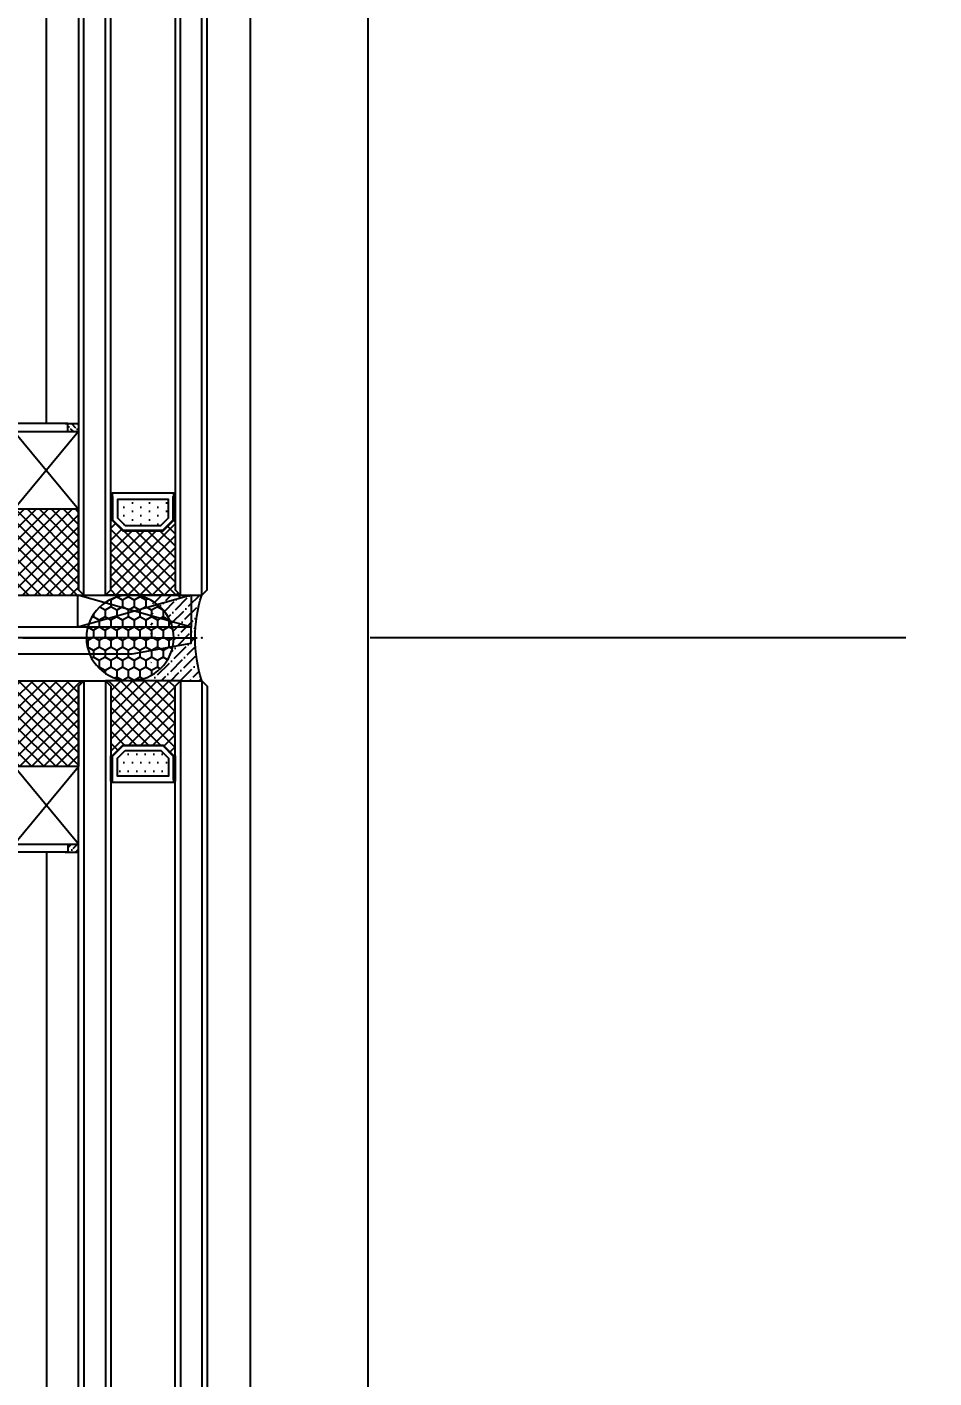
# Model space of a CAD drawing. Extents: x 220580 to 2027826, y -309201 to 71987.
# Drawn here: x 323670 to 323839.2, y -157917.5 to -157665.4 of the extents above; entities that cross this region are included whole.
import ezdxf

# ---------------------------------------------------------------- set-up
doc = ezdxf.new("R2010")
doc.units = 0
for name, pattern in [('AUSGEZOGEN', [0]), ('CENTER', [2, 1.25, -0.25, 0.25, -0.25]), ('DASH', [0.35, 0.25, -0.1]), ('ZN-DASH', [0.35, 0.25, -0.1]), ('ZN-DOT', [0.25, 0, -0.25])]:
    doc.linetypes.add(name, pattern=pattern)
for name, color, linetype in [('!ZN1-填充-8', 8, 'Continuous'), ('!ZN3-玻璃幕墙-4', 4, 'Continuous'), ('!ZN4-辅助材料-1', 1, 'Continuous'), ('!ZN5-钢材投影-40', 40, 'Continuous'), ('!ZN5-铝材投影-112', 112, 'Continuous'), ('!ZN5-铝材断面-6', 6, 'Continuous'), ('!ZN6-层高线-8', 8, 'ZN-DOT'), ('!ZN6-虚线-8', 8, 'ZN-DASH'), ('20剖面图$0$A-SFCE', 30, 'Continuous'), ('DIM', 173, 'Continuous'), ('ZX', 240, 'CENTER'), ('型材截面颜色', 253, 'Continuous')]:
    doc.layers.add(name, color=color, linetype=linetype)
for name, color, linetype, lineweight in [('0CABR-填充', 8, 'Continuous', 5), ('0CABR-密封材料、垫片', 195, 'Continuous', 9), ('0填充', 8, 'Continuous', 13)]:
    doc.layers.add(name, color=color, linetype=linetype, lineweight=lineweight)
doc.styles.add('DHTEXT-1', font='ROMANS.shx', dxfattribs={"width": 0.7, "bigfont": 'CHINESE.shx'})
doc.dimstyles.new('ZN200', dxfattribs={"dimscale": 200, "dimtxt": 2.5, "dimasz": 1.5, "dimexe": 1, "dimexo": 2, "dimgap": 0.9, "dimtad": 1, "dimdec": 0, "dimdsep": 46, "dimtxsty": 'DHTEXT-1', "dimblk": 'ARCHTICK', "dimcen": 2.5, "dimclrd": 173, "dimclre": 173, "dimclrt": 7, "dimazin": 2, "dimtfac": 1, "dimtdec": 0, "dimtix": 1, "dimtmove": 2, "dimatfit": 3, "dimfxl": 0, "dimtolj": 1, "dimtzin": 0, "dimarcsym": 0})

# ---------------------------------------------------------------- blocks, each defined once
blk = doc.blocks.new('16胶缝')
at = {"layer": '!ZN1-填充-8', "ltscale": 0.1}
h = blk.add_hatch(dxfattribs=at)
h.set_pattern_fill('HONEY', color=256, scale=10, style=0)
h.set_pattern_definition([(4.818975183877585e-15, (-19679.56000236233, -11324.37131966545), (1.875, 1.08253175), [1.25, -2.5]), (120, (-19679.56000236233, -11324.37131966545), (-1.874999995903225, 1.082531757095823), [1.249999999999998, -2.499999999999997]), (60.00000000000003, (-19679.56000236233, -11324.37131966545), (4.096775418904741e-09, 2.165063507095822), [-2.499999999999998, 1.249999999999999])])
edge = h.paths.add_edge_path()
edge.add_ellipse((8.000000000182808, 13.40127735032729), major_axis=(-1.852811262691897e-12, -8.148750109612592), ratio=0.9817456533069091, start_angle=0, end_angle=360)
h = blk.add_hatch(dxfattribs=at)
h.set_pattern_fill('ANSI36', color=256, scale=10, style=0)
h.set_pattern_definition([(45.00000000000003, (-19679.575386873, -11324.37131966545), (0.6629126073623883, 2.430679560328756), [3.125, -0.625, 0, -0.625])])
edge = h.paths.add_edge_path()
edge.add_ellipse((8.015384510843433, 13.40127735032729), major_axis=(0.8733517820453444, 8.103544729698486), ratio=0.9813319895029027, start_angle=124.6262873536864, end_angle=247.3977371599691, ccw=False)
edge.add_arc((0.0005942590132690384, 10.19757702908555), 1.197577176534192, 269.97156881858757, 324.48671338471985, ccw=False)
edge.add_line((1.455191522836685e-11, 8.999999999992724), (1.091393642127514e-11, -1.818989403545856e-12))
edge.add_arc((8.000000000015461, -24.92179927315374), 26.17434008740905, 432.2031562990745, 467.7968437009381, ccw=False)
edge.add_line((16.00000000001455, 0), (16.00000000001091, 9.000000000003638))
edge.add_arc((16.00645417175474, 10.22705133927502), 1.227068313314542, 216.5905572920867, 269.6986325029304, ccw=False)
at = {"layer": '!ZN4-辅助材料-1', "color": 1, "ltscale": 0.1}
blk.add_arc((8.000000000014552, -24.92179927313555), 26.17434008739207, 72.20315629866607, 107.7968437013339, dxfattribs=at)
blk.add_ellipse((8.000000000182808, 13.40127735032729), major_axis=(-1.852811262691897e-12, -8.148750109612592), ratio=0.9817456533069091, dxfattribs=at)
blk.add_point((8.000000000014552, 7.275957614183426e-12), dxfattribs=at)
blk = doc.blocks.new('胶缝断面')
at = {"color": 7, "ltscale": 0.1, "extrusion": (0, 0, -1), "zscale": -1, "rotation": 180}
blk.add_blockref('16胶缝', (8, 5.456968210637569e-12), dxfattribs=at)
blk = doc.blocks.new('20230625110549')
at = {"layer": '!ZN1-填充-8', "ltscale": 20}
h = blk.add_hatch(color=256, dxfattribs=at)
h.dxf.hatch_style = 1
h.paths.add_polyline_path([(0, 5), (0, 0), (5, 0, 0.4142135623730951)])
at = {"layer": '0CABR-填充', "ltscale": 20}
blk.add_line((0, 0), (0, 5), dxfattribs=at)
blk.add_arc((0, 0), 5, 0, 90, dxfattribs=at)
blk = doc.blocks.new('20250822103150', base_point=(-89262.55327602196, -87415.13117897836))
at = {"layer": '!ZN4-辅助材料-1'}
blk.add_lwpolyline([(-89131.15327524142, -87413.13117784284), (-89152.31959590278, -87413.13230322828), (-89152.31959575377, -87407.13276996238), (-89131.15327509241, -87407.13164457693), (-89131.15327524142, -87413.13117784284), (-89152.31959575377, -87407.13276996238), (-89131.15327509241, -87407.13164457693), (-89152.31959590278, -87413.13230322828)], dxfattribs=at)
at = {"layer": '!ZN5-钢材投影-40'}
blk.add_lwpolyline([(-89142.15327716633, -87418.13194908516), (-89131.15327524142, -87416.13194908516), (-89131.15327524142, -87413.13117784284), (-89182.55327602196, -87413.13117784284), (-89182.55327602196, -87418.13117784284), (-89142.14942095472, -87418.13117784284)], close=True, dxfattribs=at)
at = {"layer": '0CABR-填充', "ltscale": 20}
blk.add_blockref('20230625110549', (-89182.55327602196, -87413.13117784284), dxfattribs=at)
at = {"layer": '0CABR-填充', "ltscale": 20, "xscale": -1, "rotation": 180}
blk.add_blockref('20230625110549', (-89182.55327602196, -87418.1311778428), dxfattribs=at)
blk = doc.blocks.new('20240131155736')
at = {"layer": '!ZN1-填充-8'}
h = blk.add_hatch(dxfattribs=at)
h.set_pattern_fill('ANSI36', color=256, scale=0.5, angle=270, style=0)
h.set_pattern_definition([(315, (4155.516182055328, -11794.82250172619), (1.543481520808761, -0.4209495056751171), [1.984375, -0.396875, 0, -0.396875])])
h.paths.add_polyline_path([(-0.7497986001617392, 0.7500036128367356), (-0.7497986001617392, -0.7500036128367356), (1.250202532093681, -0.7500036128367356), (1.250202532093681, 0.7500036128367356)])
at = {"layer": '!ZN4-辅助材料-1', "linetype": 'AUSGEZOGEN'}
blk.add_line((-1.250202532108233, 0.749996387068677), (1.250202532108233, 0.7500036128367356), dxfattribs=at)
blk = doc.blocks.new('20240131160147')
at = {"layer": '!ZN5-铝材断面-6'}
blk.add_lwpolyline([(-3.359996820086963, 1.24972521692689), (-3.360017300714389, 19.749725232934), (-0.8600173007143894, 19.749725232934), (-0.8599968200869625, -10.750274787526), (9.139988671027822, -10.75027476862306), (9.139988671027822, -12.25027476862306), (-17.2600001134706, -12.25027476875402), (-17.2600001134706, 15.24972523121687, -0.414213562373095), (-16.2600001134706, 16.24972523121687), (-15.06000012539153, 16.24972523121687, -0.414213562373095), (-14.06000012539153, 15.24972523121687), (-14.06000012539153, 13.74972523121687), (-14.2600001134706, 13.74972523121687, 0.414213562373095), (-14.7600001134706, 13.24972523121687), (-14.7600001134706, 1.249725235698861)], format="xyb", close=True, dxfattribs=at)
blk.add_lwpolyline([(-14.7600001134706, -0.7502747643011389), (-14.7600001134706, -9.750274768754025), (-3.359996820086963, -9.750274787525996), (-3.359996820086963, -0.7502747830731096)], close=True, dxfattribs=at)
at = {"layer": '!ZN1-填充-8', "ltscale": 50, "xscale": -1, "rotation": 180}
blk.add_blockref('20240131155736', (9.889797354408074, -11.50027115578996), dxfattribs=at)
blk = doc.blocks.new('20250822102610', base_point=(-89164.55327459493, -87453.63117898782))
at = {"layer": '!ZN1-填充-8'}
h = blk.add_hatch(dxfattribs=at)
h.set_pattern_fill('ANSI37', color=256, angle=-1.272221872585407e-14, style=0)
h.set_pattern_definition([(44.99999999999999, (0, 0), (-1.122532015133644, 1.122532015133644), []), (135, (0, 0), (-1.122532015133644, -1.122532015133644), [])])
edge = h.paths.add_edge_path()
edge.add_line((-89165.05327484866, -87423.13117512563), (-89151.55327484867, -87423.13118085341))
edge.add_line((-89151.55327484867, -87423.13118085341), (-89152.55327484867, -87424.13118000627))
edge.add_line((-89152.55327484867, -87424.13118000627), (-89152.55327484867, -87439.13118438769))
edge.add_line((-89152.55327484867, -87439.13118438769), (-89164.55327484867, -87439.13117682973))
edge.add_line((-89164.55327484867, -87439.13117682973), (-89164.55327484867, -87423.63117784967))
edge.add_arc((-89165.05327484867, -87423.63117512563), 0.5000000000074204, 359.9996878473482, 449.9999999983324)
at = {"layer": '!ZN1-填充-8', "ltscale": 100}
for p, q in [((-89152.5532746931, -87453.63117898782), (-89164.55327484867, -87439.13117682973)), ((-89164.55327459493, -87453.63117898782), (-89152.55327484867, -87439.13118438756))]:
    blk.add_line(p, q, dxfattribs=at)
at = {"layer": '!ZN4-辅助材料-1', "linetype": 'AUSGEZOGEN'}
blk.add_lwpolyline([(-89165.05327484866, -87423.13117512563), (-89151.55327484867, -87423.13118085341), (-89152.55327484867, -87424.13118000627), (-89152.55327484867, -87439.13118438769), (-89164.55327484867, -87439.13117682973), (-89164.55327484867, -87423.63117784967, 0.4142151580810171), (-89165.05327484866, -87423.13117512563), (-89165.05327484866, -87423.13117512563)], format="xyb", dxfattribs=at)
blk.add_lwpolyline([(-89152.55327484867, -87439.13118438768), (-89164.55327467559, -87439.13117716176), (-89164.55327469764, -87442.13117353823)], dxfattribs=at)
blk.add_lwpolyline([(-89164.55327459965, -87439.13117716176), (-89164.55327459493, -87453.63117898782), (-89152.5532746931, -87453.63117898782), (-89152.55327469783, -87439.13117716176)], close=True, dxfattribs=at)
blk = doc.blocks.new('20250822103338', base_point=(-89182.55327602196, -87455.13117897836))
at = {"layer": '0填充'}
h = blk.add_hatch(dxfattribs=at)
h.set_pattern_fill('ANSI38', color=256, angle=360, style=0)
h.set_pattern_definition([(45, (0, 0), (-1.122532015133644, 1.122532015133644), []), (134.9999999999999, (0, 0), (-3.367596045400932, 1.122532015133645), [3.96875, -2.38125])])
h.paths.add_polyline_path([(-89182.553276022, -87453.13117897836), (-89180.55327602198, -87453.13117897836), (-89180.55327602211, -87427.6311789784), (-89182.55327602211, -87427.6311789784)])
at = {"layer": '型材截面颜色', "ltscale": 60}
h = blk.add_hatch(dxfattribs=at)
h.set_pattern_fill('ANSI36', color=256, scale=0.3, angle=90.00000000000001)
h.set_pattern_definition([(135, (0, 0), (-0.9260889124852567, 0.2525697034050699), [1.190625, -0.238125, 0, -0.238125])])
h.paths.add_polyline_path([(-89182.55327602196, -87455.13117898106), (-89182.55327602196, -87453.13104161006), (-89180.55326710995, -87453.1311102956), (-89180.55326710995, -87455.13124766659)])
at = {"layer": '!ZN4-辅助材料-1'}
for points in [[(-89180.55327602195, -87427.6311789784), (-89182.55327602195, -87427.6311789784), (-89182.55327602196, -87453.13117897836), (-89180.55327602196, -87453.13117897836)], [(-89182.55327602196, -87455.13117897836), (-89182.55327602196, -87453.13104160737), (-89180.55326570052, -87453.13103338321), (-89180.55326570052, -87455.1311707542)]]:
    blk.add_lwpolyline(points, close=True, dxfattribs=at)
at = {"layer": '0CABR-密封材料、垫片'}
blk.add_lwpolyline([(-89180.55327602195, -87427.6311789784), (-89182.55327602195, -87427.6311789784), (-89182.55327602196, -87455.13117897836), (-89180.55327602196, -87455.13117897836)], close=True, dxfattribs=at)
blk = doc.blocks.new('20250822103828')
at = {"layer": '!ZN4-辅助材料-1', "ltscale": 100}
for name, p in [('20250822102610', (18.40000010126096, 1.499999990541255)), ('20250822103338', (0, 0))]:
    blk.add_blockref(name, p, dxfattribs=at)
at = {"layer": '!ZN6-虚线-8', "ltscale": 50}
blk.add_blockref('20240131160147', (19.26000011348515, 12.25027476875402), dxfattribs=at)
blk = doc.blocks.new('*U302')
at = {"layer": '!ZN1-填充-8'}
for points in [[(-18, 26.75000102790364), (-18, 22.00000102790364), (-17.75, 22.00000102790364), (-17.75, 26.75000102790364)], [(-6.25, 26.75000102790364), (-6.25, 22.00000102790364), (-6, 22.00000102790364), (-6, 26.75000102790364)], [(-18, -26.75000102790364), (-18, -22.00000102790364), (-17.75, -22.00000102790364), (-17.75, -26.75000102790364)], [(-6.25, -26.75000102790364), (-6.25, -22.00000102790364), (-6, -22.00000102790364), (-6, -26.75000102790364)]]:
    blk.add_hatch(color=256, dxfattribs=at).paths.add_polyline_path(points)
h = blk.add_hatch(dxfattribs=at)
h.set_pattern_fill('DOTS', color=8, angle=90, style=0)
h.set_pattern_definition([(90, (0, 13.9999989689677), (-1.5875, 0.7937500000000002), [0, -1.5875])])
h.paths.add_polyline_path([(-15.33578673216107, 21.00000143289799), (-8.664213388663484, 21.00000143289799), (-7.249997335646185, 22.41421748591165), (-7.249997335646185, 25.80000143289726), (-16.74999733564619, 25.80000143289726), (-16.74999733564619, 22.41421203638674)])
h = blk.add_hatch(dxfattribs=at)
h.set_pattern_fill('ANSI37', color=256, scale=0.5000000000000001, angle=90.00000000000001, style=0)
h.set_pattern_definition([(135, (0, 13.9999989689677), (-1.122532015133644, -1.122532015133644), []), (225, (0, 13.9999989689677), (1.122532015133644, -1.122532015133644), [])])
h.paths.add_polyline_path([(-5.000001026521204, 7.999999998435669), (-19.0000010265212, 7.999999998435669), (-18.0000010265212, 8.99999999843567), (-18.0000010265212, 21.99999999843567), (-17.7500010265212, 21.99999999843567), (-15.7500010265212, 19.99999999843567), (-8.250001026521204, 19.99999999843567), (-6.250001026521204, 21.99999999843567), (-6.000001026521204, 21.99999999843567), (-6.000001026521204, 8.99999999843567)])
h = blk.add_hatch(dxfattribs=at)
h.set_pattern_fill('ANSI37', color=256, scale=0.5, style=0)
h.set_pattern_definition([(45, (104147.152268232, 29987.51196815458), (-1.122532015133644, 1.122532015133644), []), (135, (104147.152268232, 29987.51196815458), (-1.122532015133644, -1.122532015133644), [])])
h.paths.add_polyline_path([(-5.000001026521204, -7.999999998435669), (-19.0000010265212, -7.999999998435669), (-18.0000010265212, -8.99999999843567), (-18.0000010265212, -21.99999999843567), (-17.7500010265212, -21.99999999843567), (-15.7500010265212, -19.99999999843567), (-8.250001026521204, -19.99999999843567), (-6.250001026521204, -21.99999999843567), (-6.000001026521204, -21.99999999843567), (-6.000001026521204, -8.99999999843567)])
h = blk.add_hatch(dxfattribs=at)
h.set_pattern_fill('DOTS', color=8, angle=-1.272221872585407e-14, style=0)
h.set_pattern_definition([(0, (104147.152268232, 29987.51196815458), (0.7937500000000003, 1.5875), [0, -1.5875])])
h.paths.add_polyline_path([(-15.33578673216107, -21.00000143289799), (-8.664213388663484, -21.00000143289799), (-7.249997335646185, -22.41421748591165), (-7.249997335646185, -25.80000143289726), (-16.74999733564619, -25.80000143289726), (-16.74999733564619, -22.41421203638674)])
for p, q in [((-23, 8.000001027903636), (-23.00000000001455, 531.9147828401801)), ((-19.00000102947524, 7.999999998435669), (-19.00000102947524, 531.9147818107122)), ((-4.999999091349309, 7.999999998435669), (-4.999999091363861, 531.9147818107122)), ((-1.000000120824552, 8.000001027903636), (-1.000000120839104, 531.9147828401801)), ((-23, -8.000001027907274), (-23.00000000001455, -425.0000000610999)), ((-19.00000102947524, -7.999999998435669), (-19.00000102947524, -424.9999990316319)), ((-4.999999091349309, -7.999999998435669), (-4.999999091363861, -424.9999990316319)), ((-1.000000120824552, -8.000001027907274), (-1.000000120839104, -425.0000000610999))]:
    blk.add_line(p, q, dxfattribs=at)
at = {"layer": '!ZN3-玻璃幕墙-4'}
for points in [[(-24.00000000001455, 531.9147828401801), (-24, 9.000001027903636), (-23, 8.000001027903636), (-19, 8.000001027903636), (-18, 9.000001027903636), (-18.00000000001455, 531.9147828401801)], [(-6.000000000014552, 531.9147828401801), (-6, 9.000001027903636), (-5, 8.000001027903636), (-1, 8.000001027903636), (0, 9.000001027903636), (-1.455191522836685e-11, 531.9147828401801)], [(-24.00000000001455, -425.0000000610999), (-24, -9.000001027907274), (-23, -8.000001027907274), (-19, -8.000001027907274), (-18, -9.000001027907274), (-18.00000000001455, -425.0000000610999)], [(-6.000000000014552, -425.0000000610999), (-6, -9.000001027903636), (-5, -8.000001027903636), (-1, -8.000001027903636), (0, -9.000001027903636), (-1.455191522836685e-11, -425.0000000610999)]]:
    blk.add_lwpolyline(points, dxfattribs=at)
at = {"layer": '!ZN4-辅助材料-1'}
for points in [[(-18, 26.75000102790364), (-18, 22.00000102790364), (-17.75, 22.00000102790364), (-17.75, 26.75000102790364)], [(-15.74999993958045, 20.00000102790364), (-8.250000060419552, 20.00000102790364), (-6.250000060419552, 22.00000102790364), (-6.250000060419552, 27.00000102790364), (-17.75000006041955, 27.00000102790364), (-17.75000006041955, 22.00000102790364)], [(-15.33578673216107, 21.00000143289799), (-8.664213388663484, 21.00000143289799), (-7.249997335646185, 22.41421748591165), (-7.249997335646185, 25.80000143289726), (-16.74999733564619, 25.80000143289726), (-16.74999733564619, 22.41421203638674)], [(-6.25, 26.75000102790364), (-6.25, 22.00000102790364), (-6, 22.00000102790364), (-6, 26.75000102790364)], [(-5.000001026521204, 7.999999998435669), (-19.0000010265212, 7.999999998435669), (-18.0000010265212, 8.99999999843567), (-18.0000010265212, 21.99999999843567), (-17.7500010265212, 21.99999999843567), (-15.7500010265212, 19.99999999843567), (-8.250001026521204, 19.99999999843567), (-8.250001026521204, 19.99999999843567), (-6.250001026521204, 21.99999999843567), (-6.000001026521204, 21.99999999843567), (-6.000001026521204, 8.99999999843567), (-5.000001026521204, 7.999999998435669)], [(-5.000001026521204, -7.999999998435669), (-19.0000010265212, -7.999999998435669), (-18.0000010265212, -8.99999999843567), (-18.0000010265212, -21.99999999843567), (-17.7500010265212, -21.99999999843567), (-15.7500010265212, -19.99999999843567), (-8.250001026521204, -19.99999999843567), (-8.250001026521204, -19.99999999843567), (-6.250001026521204, -21.99999999843567), (-6.000001026521204, -21.99999999843567), (-6.000001026521204, -8.99999999843567), (-5.000001026521204, -7.999999998435669)], [(-15.74999993958045, -20.00000102790364), (-8.250000060419552, -20.00000102790364), (-6.250000060419552, -22.00000102790364), (-6.250000060419552, -27.00000102790364), (-17.75000006041955, -27.00000102790364), (-17.75000006041955, -22.00000102790364)], [(-18, -26.75000102790364), (-18, -22.00000102790364), (-17.75, -22.00000102790364), (-17.75, -26.75000102790364)], [(-15.33578673216107, -21.00000143289799), (-8.664213388663484, -21.00000143289799), (-7.249997335646185, -22.41421748591165), (-7.249997335646185, -25.80000143289726), (-16.74999733564619, -25.80000143289726), (-16.74999733564619, -22.41421203638674)], [(-6.25, -26.75000102790364), (-6.25, -22.00000102790364), (-6, -22.00000102790364), (-6, -26.75000102790364)]]:
    blk.add_lwpolyline(points, close=True, dxfattribs=at)
for points in [[(-17.74999853286135, 26.40000038206927), (-17.65000006041373, 26.40000038206927), (-17.65000006041373, 22.04142079812664), (-15.70857608562801, 20.09999682333728), (-8.291423709393712, 20.09999682333728), (-6.349998532867176, 22.04142199986745), (-6.349998532867176, 26.40000102790509), (-6.250000060419552, 26.40000102790509), (-6.349998532867176, 26.40000102790509)], [(-17.74999853286135, -26.40000038206927), (-17.65000006041373, -26.40000038206927), (-17.65000006041373, -22.04142079812664), (-15.70857608562801, -20.09999682333728), (-8.291423709393712, -20.09999682333728), (-6.349998532867176, -22.04142199986745), (-6.349998532867176, -26.40000102790509), (-6.250000060419552, -26.40000102790509), (-6.349998532867176, -26.40000102790509)]]:
    blk.add_lwpolyline(points, dxfattribs=at)
at = {"layer": '!ZN5-铝材投影-112'}
for p, q in [((-30.00001585268183, 39.99999999995634), (-30.00001585268183, 531.9147828401801)), ((7.999997113627614, 531.9147828401801), (7.999997113627614, -425.0000000610999)), ((30.0000000448199, 531.9147828401801), (30.0000000448199, -425.0000000610999)), ((-30.00001585268183, -39.99999999995634), (-30.00001585268183, -425.0000000610999))]:
    blk.add_line(p, q, dxfattribs=at)
at = {"layer": 'Defpoints', "color": 250}
for p in [(-6.000001026521204, 20.00000102790364), (-24.00000205304241, 8.000001027903636), (-18, 7.999999998435669), (-6, 7.999999998435669), (0, 8.000001027903636), (-24.00000205304241, -8.000001027903636), (-18, -7.999999998435669), (-6, -7.999999998435669), (0, -8.000001027903636), (-6.000001026521204, -20.00000102790364)]:
    blk.add_point(p, dxfattribs=at)
at = {"layer": 'ZX', "ltscale": 10}
blk.add_line((-134.3999999999942, 0), (0, 0), dxfattribs=at)
at = {"layer": '!ZN4-辅助材料-1', "ltscale": 100, "xscale": -1, "rotation": 180}
blk.add_blockref('20250822103828', (-54.39999999999418, 40), dxfattribs=at)
at = {"layer": '!ZN4-辅助材料-1', "ltscale": 100}
for name, p in [('20250822103150', (-134.3999999999942, 0)), ('20250822103828', (-54.39999999999418, -40))]:
    blk.add_blockref(name, p, dxfattribs=at)
at = {"layer": '!ZN4-辅助材料-1', "rotation": 270}
blk.add_blockref('胶缝断面', (-1.000000120824552, 1.2082455214113e-07), dxfattribs=at)
blk = doc.blocks.new('20250828170426')
at = {"ltscale": 50}
blk.add_blockref('*U302', (-199.9367708786158, 7549.999999992375), dxfattribs=at)
blk = doc.blocks.new('_ArchTick')
at = {"color": 0, "linetype": 'ByBlock', "const_width": 0.4}
blk.add_lwpolyline([(-0.5, -0.5), (0.5, 0.5)], dxfattribs=at)
blk = doc.blocks.new('*D561')
at = {"layer": 'Defpoints', "color": 0, "ltscale": 2, "transparency": 16777216}
for p in [(323604.4539331027, -156929.350972264), (325165.5943516166, -156929.350972264), (323604.4539331027, -157779.3509701894)]:
    blk.add_point(p, dxfattribs=at)
at = {"layer": 'DIM', "color": 173, "linetype": 'ByBlock', "lineweight": -2, "ltscale": 2, "transparency": 16777216}
for p, q in [((325165.5943516166, -156929.350972264), (325165.5943516166, -156629.350972264)), ((324004.4539331027, -156929.350972264), (325365.5943516166, -156929.350972264)), ((325165.5943516166, -157779.3509701894), (325165.5943516166, -156929.350972264)), ((324004.4539331027, -157779.3509701894), (325365.5943516166, -157779.3509701894)), ((325165.5943516166, -157779.3509701894), (325165.5943516166, -158079.3509701894))]:
    blk.add_line(p, q, dxfattribs=at)
at = {"layer": 'DIM', "color": 173, "lineweight": -2, "ltscale": 2, "transparency": 16777216, "xscale": 300, "yscale": 300, "zscale": 300}
for p, rotation in [((325165.5943516166, -156929.350972264), 270), ((325165.5943516166, -157779.3509701894), 90)]:
    blk.add_blockref('_ArchTick', p, dxfattribs=dict(at, rotation=rotation))
at = {"layer": 'DIM', "color": 7, "ltscale": 2, "transparency": 16777216, "insert": (324735.5943516165, -157354.3509712268), "char_height": 500, "attachment_point": 5, "rotation": 90, "style": 'DHTEXT-1'}
blk.add_mtext('\\A1;850', dxfattribs=at)
blk = doc.blocks.new('*D562')
at = {"layer": 'Defpoints', "color": 0, "ltscale": 2, "transparency": 16777216}
for p in [(323604.4539331027, -157779.3509701894), (325165.5943516156, -157779.3509701894), (323604.4539331027, -158629.3509702999)]:
    blk.add_point(p, dxfattribs=at)
at = {"layer": 'DIM', "color": 173, "linetype": 'ByBlock', "lineweight": -2, "ltscale": 2, "transparency": 16777216}
for p, q in [((325165.5943516156, -157779.3509701894), (325165.5943516156, -157479.3509701894)), ((324004.4539331027, -157779.3509701894), (325365.5943516156, -157779.3509701894)), ((325165.5943516156, -158629.3509702999), (325165.5943516156, -157779.3509701894)), ((324004.4539331027, -158629.3509702999), (325365.5943516156, -158629.3509702999)), ((325165.5943516156, -158629.3509702999), (325165.5943516156, -158929.3509702999))]:
    blk.add_line(p, q, dxfattribs=at)
at = {"layer": 'DIM', "color": 173, "lineweight": -2, "ltscale": 2, "transparency": 16777216, "xscale": 300, "yscale": 300, "zscale": 300}
for p, rotation in [((325165.5943516156, -157779.3509701894), 270), ((325165.5943516156, -158629.3509702999), 90)]:
    blk.add_blockref('_ArchTick', p, dxfattribs=dict(at, rotation=rotation))
at = {"layer": 'DIM', "color": 7, "ltscale": 2, "transparency": 16777216, "insert": (324735.5943516155, -158204.3509702447), "char_height": 500, "attachment_point": 5, "rotation": 90, "style": 'DHTEXT-1'}
blk.add_mtext('\\A1;850', dxfattribs=at)

msp = doc.modelspace()

# ---------------------------------------------------------------- linework, layer by layer
at = {"layer": '!ZN6-层高线-8', "linetype": 'DASH', "ltscale": 400}
msp.add_line((329714.0096038308, -157779.3509701891), (319900.9251427283, -157779.3509701894), dxfattribs=at)

# ---------------------------------------------------------------- next in the draw order: block references
at = {"layer": '20剖面图$0$A-SFCE', "ltscale": 40}
msp.add_blockref('20250828170426', (323903.5645583125, -165329.3509701817), dxfattribs=at)

# ---------------------------------------------------------------- next in the draw order: dimensions: what is measured, and where the dimension line sits
at = {"layer": 'DIM', "ltscale": 2}
for base, p1, p2, picture, middle in [((325165.5943516166, -156929.350972264), (323604.4539331025, -157779.3509701894), (323604.4539331025, -156929.3509722639), '*D561', (324735.5943516165, -157354.3509712268)), ((325165.5943516156, -157779.3509701894), (323604.4539331025, -158629.3509702999), (323604.4539331025, -157779.3509701894), '*D562', (324735.5943516155, -158204.3509702447))]:
    dim = msp.add_linear_dim(base=base, p1=p1, p2=p2, angle=90, dimstyle='ZN200', dxfattribs=at)
    dim.commit()
    dim.dimension.update_dxf_attribs({"geometry": picture, "text_midpoint": middle})

doc.saveas('drawing.dxf')
